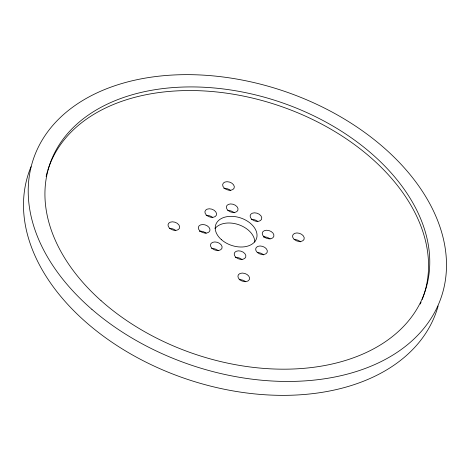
<?xml version="1.0" encoding="UTF-8"?>
<svg xmlns="http://www.w3.org/2000/svg" width="470" height="470" viewBox="0 0 470 470"><rect width="100%" height="100%" fill="white"/><g stroke="black" fill="none" stroke-linecap="round" stroke-linejoin="round"><path stroke-width="0.7" d="M421.085 302.11A198.087 133.057 18.7 0 1 420.227 304.025M46.13 176.444A198.087 133.057 18.7 0 1 47.376 171.72M47.776 170.387A198.087 133.057 18.7 0 1 280.408 106.197A198.087 133.057 18.7 0 1 422.154 299.537M214.984 228.596A21.532 14.464 18.7 0 1 238.513 224.625A21.532 14.464 18.7 0 1 254.787 242.074M235.593 257.525A6.028 4.048 18.7 0 1 242.026 259.64M211.67 248.654A6.028 4.048 18.7 0 1 218.145 250.639M199.362 231.263A6.028 4.048 18.7 0 1 206.136 233.337M206.124 215.489A6.028 4.048 18.7 0 1 212.599 217.475M227.75 210.619A6.028 4.048 18.7 0 1 234.189 212.74M251.679 219.49A6.028 4.048 18.7 0 1 257.813 221.511M263.306 236.974A6.028 4.048 18.7 0 1 270.08 239.048M257.219 252.654A6.028 4.048 18.7 0 1 263.611 254.91M239.118 279.779A6.028 4.048 18.7 0 1 245.604 281.747M294.103 239.618A6.028 4.048 18.7 0 1 300.5 241.862M223.849 188.411A6.028 4.048 18.7 0 1 230.582 190.614M169.547 228.491A6.028 4.048 18.7 0 1 175.686 230.5M438.134 305.999A215.313 144.631 18.7 0 1 185.251 378.597A215.313 144.631 18.7 0 1 31.055 166.674M221.435 239.682A21.532 14.464 18.7 0 0 256.362 239.007A21.532 14.464 18.7 0 0 230.576 216.341A21.532 14.464 18.7 0 0 221.435 239.682M235.987 257.413A6.028 4.048 18.7 0 0 245.728 257.131A6.028 4.048 18.7 0 0 238.419 250.833A6.028 4.048 18.7 0 0 235.987 257.413M212.099 248.413A6.028 4.048 18.7 0 0 221.928 248.36A6.028 4.048 18.7 0 0 214.843 241.944A6.028 4.048 18.7 0 0 212.099 248.413M200.097 231.105A6.028 4.048 18.7 0 0 209.837 230.823A6.028 4.048 18.7 0 0 202.529 224.531A6.028 4.048 18.7 0 0 200.097 231.105M206.553 215.248A6.028 4.048 18.7 0 0 216.382 215.195A6.028 4.048 18.7 0 0 209.303 208.78A6.028 4.048 18.7 0 0 206.553 215.248M228.144 210.513A6.028 4.048 18.7 0 0 237.891 210.231A6.028 4.048 18.7 0 0 230.582 203.933A6.028 4.048 18.7 0 0 228.144 210.513M251.767 219.284A6.028 4.048 18.7 0 0 261.596 219.237A6.028 4.048 18.7 0 0 254.511 212.816A6.028 4.048 18.7 0 0 251.767 219.284M264.034 236.821A6.028 4.048 18.7 0 0 273.781 236.539A6.028 4.048 18.7 0 0 266.472 230.241A6.028 4.048 18.7 0 0 264.034 236.821M257.313 252.449A6.028 4.048 18.7 0 0 267.142 252.402A6.028 4.048 18.7 0 0 260.057 245.98A6.028 4.048 18.7 0 0 257.313 252.449M294.226 239.424A6.028 4.048 18.7 0 0 304.049 239.353A6.028 4.048 18.7 0 0 296.94 232.944A6.028 4.048 18.7 0 0 294.226 239.424M224.313 188.176A6.028 4.048 18.7 0 0 234.131 188.106A6.028 4.048 18.7 0 0 227.022 181.696A6.028 4.048 18.7 0 0 224.313 188.176M169.67 228.297A6.028 4.048 18.7 0 0 179.487 228.226A6.028 4.048 18.7 0 0 172.378 221.817A6.028 4.048 18.7 0 0 169.67 228.297M239.583 279.544A6.028 4.048 18.7 0 0 249.405 279.474A6.028 4.048 18.7 0 0 242.297 273.064A6.028 4.048 18.7 0 0 239.583 279.544M91.885 309.336A215.313 144.631 18.7 0 0 440.231 300.072A215.313 144.631 18.7 0 0 179.939 74.742A215.313 144.631 18.7 0 0 91.885 309.336M101.044 300.659A198.087 133.057 18.7 0 0 423.123 296.558A198.087 133.057 18.7 0 0 187.888 86.938A198.087 133.057 18.7 0 0 101.044 300.659"/></g></svg>
